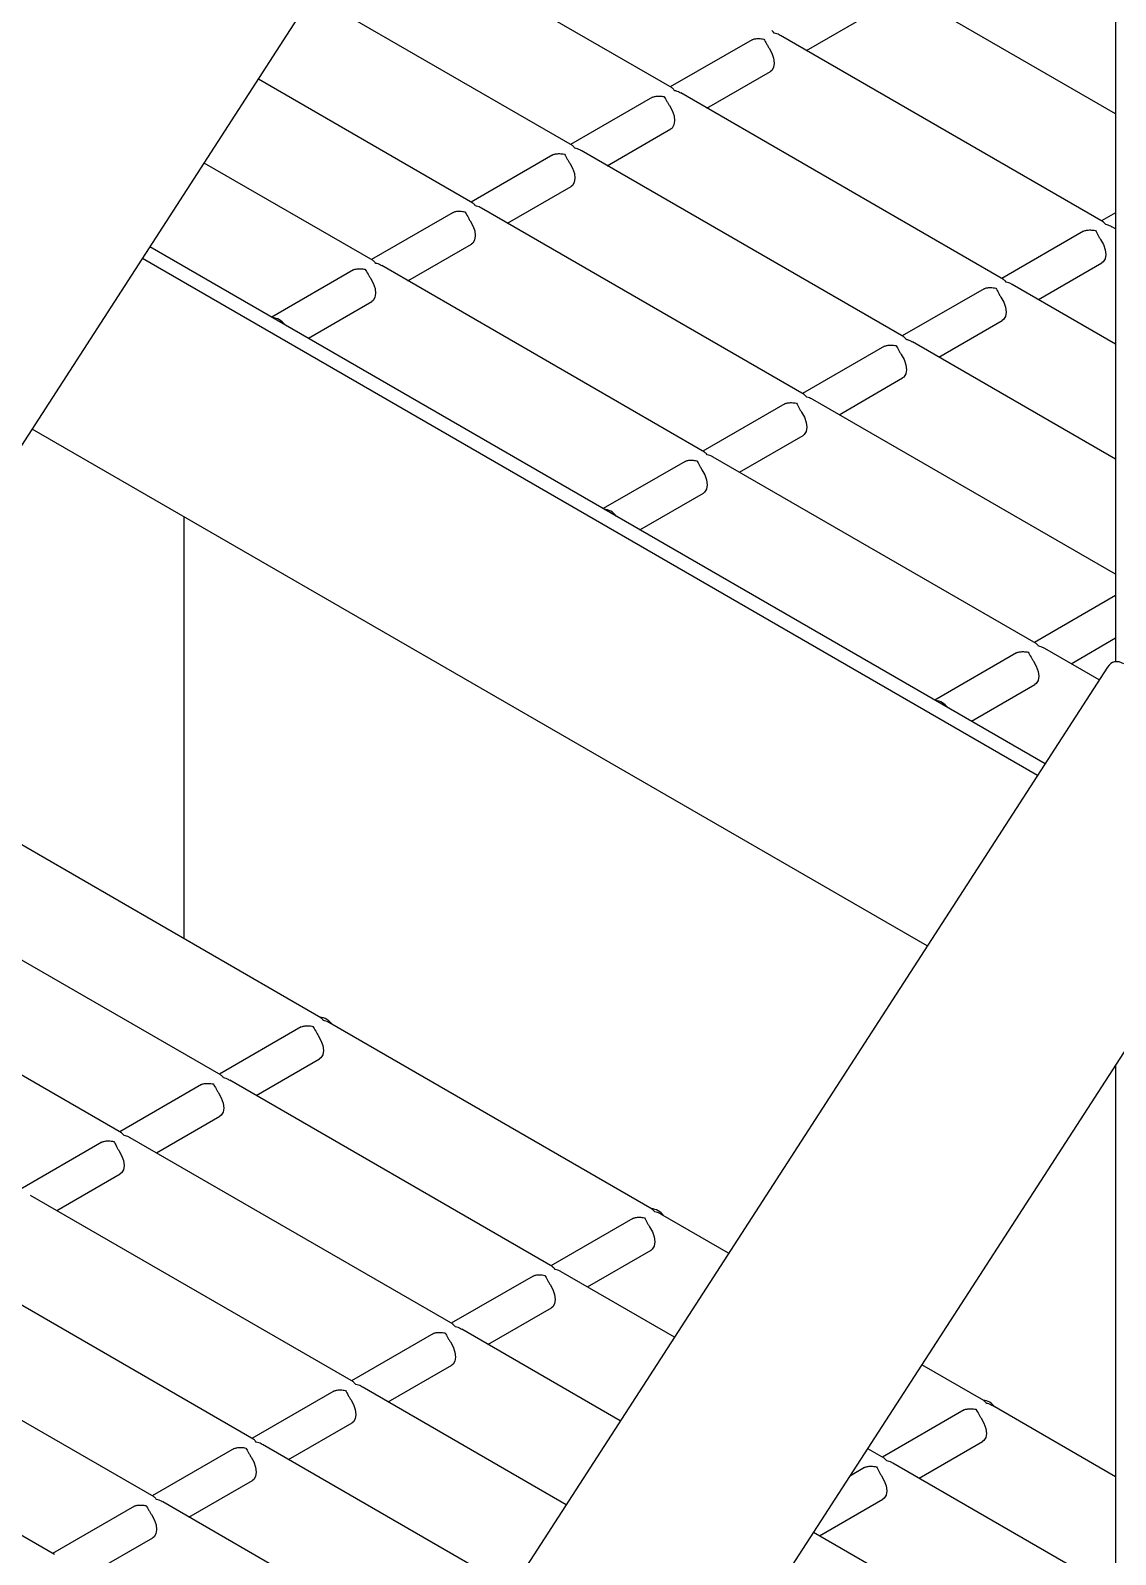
# Model space of a CAD drawing. Header units: millimetres. Extents: x 1293 to 41893, y 1011 to 26911.
# Drawn here: x 36724.3 to 36959.5, y 10714 to 11044.2 of the extents above; entities that cross this region are included whole.
import ezdxf

# ---------------------------------------------------------------- set-up
doc = ezdxf.new("R2010")
doc.units = ezdxf.units.MM
doc.header["$LTSCALE"] = 50
doc.layers.add('PASILLOS', color=2, linetype='Continuous')

msp = doc.modelspace()

# ---------------------------------------------------------------- linework, layer by layer
at = {"color": 7, "linetype": 'Continuous', "lineweight": 25}
msp.add_line((36757.604171, 10938.8677902), (36757.604171, 10847.4375887), dxfattribs=at)
at = {"layer": 'PASILLOS', "linetype": 'Continuous', "lineweight": 25}
for p, q in [((35142.7899983, 8511.7793827), (37204.1287586, 11699.1223698)), ((36959.4864247, 11320.8444068), (36959.4864247, 10907.4189192)), ((36863.3838535, 11031.7200271), (36797.2084608, 11069.9222681)), ((36959.4864247, 11026.1074011), (36908.4467164, 11055.5719975)), ((36841.7888124, 11019.2534753), (36785.4671504, 11051.7672787)), ((36892.5339374, 11039.8251456), (36906.2985461, 11047.7712851)), ((36880.7350776, 11042.1789961), (36863.0007512, 11031.9411874)), ((36880.7350776, 11042.1789961), (36881.0354933, 11042.3064177)), ((36956.8209435, 11002.7130469), (36886.8516753, 11043.1054457)), ((36820.1937713, 11006.7869234), (36773.7258399, 11033.6122892)), ((36870.9388963, 11027.3585937), (36884.703505, 11035.3047333)), ((36935.2259024, 10990.246495), (36865.2566343, 11030.6388938)), ((36859.1400365, 11029.7124442), (36841.4057101, 11019.4746355)), ((36859.1400365, 11029.7124442), (36859.4404522, 11029.8398658)), ((36849.3438552, 11014.8920419), (36863.1084639, 11022.8381814)), ((36837.5449954, 11017.2458924), (36819.810669, 11007.0080836)), ((36837.5449954, 11017.2458924), (36837.8454111, 11017.3733139)), ((36913.6308613, 10977.7799432), (36843.6615932, 11018.1723419)), ((36798.5987302, 10994.3203715), (36761.9845294, 11015.4572997)), ((36827.7488141, 11002.42549), (36841.5134229, 11010.3716295)), ((36815.9499543, 11004.7793405), (36798.2156279, 10994.5415318)), ((36815.9499543, 11004.7793405), (36816.25037, 11004.9067621)), ((36892.0358202, 10965.3133913), (36822.0665521, 11005.70579)), ((36959.4864247, 11004.6941169), (36956.4378412, 11002.9342072)), ((36952.5771265, 11000.705464), (36934.8428001, 10990.4676553)), ((36952.5771265, 11000.705464), (36952.8775423, 11000.8328856)), ((36959.4864247, 11001.1742974), (36958.6937243, 11001.6319136)), ((36944.214823, 10885.3248867), (36750.243219, 10997.3023102)), ((36806.153773, 10989.9589381), (36819.9183818, 10997.9050777)), ((36942.5626221, 10882.7701728), (36748.5910181, 10994.7475963)), ((36942.7809452, 10985.8850617), (36956.545554, 10993.8312012)), ((36794.3549132, 10992.3127886), (36776.6205868, 10982.0749799)), ((36794.3549132, 10992.3127886), (36794.6553289, 10992.4402102)), ((36870.4407791, 10952.8468394), (36800.471511, 10993.2392382)), ((36930.9820854, 10988.2389122), (36913.247759, 10978.0011034)), ((36930.9820854, 10988.2389122), (36931.2825012, 10988.3663337)), ((36959.4864247, 10976.2411936), (36937.0986832, 10989.1653617)), ((36784.5587319, 10977.4923863), (36798.3233407, 10985.4385258)), ((36921.1859041, 10973.4185098), (36934.9505129, 10981.3646493)), ((36909.3870443, 10975.7723603), (36891.6527179, 10965.5345516)), ((36909.3870443, 10975.7723603), (36909.6874601, 10975.8997818)), ((36959.4864247, 10951.3080899), (36915.5036421, 10976.6988098)), ((36899.590863, 10960.9519579), (36913.3554718, 10968.8980974)), ((36959.4864247, 10926.3749862), (36893.908601, 10964.232258)), ((36887.7920033, 10963.3058084), (36870.0576768, 10953.0679997)), ((36887.7920033, 10963.3058084), (36888.092419, 10963.43323)), ((36918.6983661, 10845.8700909), (36724.7267621, 10957.8475144)), ((36877.9958219, 10948.4854061), (36891.7604307, 10956.4315456)), ((36866.1969622, 10950.8392566), (36848.4626357, 10940.6014478)), ((36866.1969622, 10950.8392566), (36866.4973779, 10950.9666781)), ((36942.2828281, 10911.3733074), (36872.3135599, 10951.7657061)), ((36856.4007808, 10936.0188542), (36870.1653896, 10943.9649937)), ((36959.4864247, 10921.7470528), (36941.8997258, 10911.5944676)), ((36949.8378709, 10907.011874), (36959.4864247, 10912.5818655)), ((36938.0390111, 10909.3657245), (36920.3046847, 10899.1279157)), ((36938.0390111, 10909.3657245), (36938.3394268, 10909.493146)), ((36955.9561334, 10903.4798762), (36944.1556089, 10910.292174)), ((36957.7569599, 10906.2644023), (36195.805039, 9728.0970102)), ((36928.2428298, 10894.5453221), (36942.0074386, 10902.4914616)), ((36787.2614517, 10830.316805), (36717.2921835, 10870.7092037)), ((36197.5345038, 9641.8019924), (36983.1065661, 10856.4920044)), ((36765.6664106, 10817.8502531), (36695.6971424, 10858.2426519)), ((36744.0713695, 10805.3837012), (36674.1021014, 10845.7761)), ((36859.1035007, 10788.8432729), (36789.1342325, 10829.2356716)), ((36783.0176347, 10828.3092221), (36765.2833083, 10818.0714134)), ((36783.0176347, 10828.3092221), (36783.3180505, 10828.4366437)), ((36773.2214534, 10813.4888197), (36786.9860622, 10821.4349592)), ((36959.4864247, 10819.9693845), (36959.4864247, 10449.8520499)), ((36761.4225936, 10815.8426702), (36743.6882672, 10805.6048615)), ((36761.4225936, 10815.8426702), (36761.7230094, 10815.9700918)), ((36837.5084596, 10776.376721), (36767.5391914, 10816.7691198)), ((36751.6264123, 10801.0222679), (36765.3910211, 10808.9684074)), ((36739.8275525, 10803.3761184), (36722.0932261, 10793.1383096)), ((36739.8275525, 10803.3761184), (36740.1279683, 10803.5035399)), ((36815.9134185, 10763.9101692), (36745.9441503, 10804.3025679)), ((36730.0313712, 10788.555716), (36743.79598, 10796.5018555)), ((36794.3183774, 10751.4436173), (36724.3491092, 10791.836016)), ((36854.8596837, 10786.83569), (36837.1253573, 10776.5978813)), ((36854.8596837, 10786.83569), (36855.1600994, 10786.9631116)), ((36875.6427405, 10779.295373), (36860.9762815, 10787.7621396)), ((36772.7233363, 10738.9770654), (36702.7540681, 10779.3694642)), ((36845.0635024, 10772.0152877), (36858.8281112, 10779.9614272)), ((36833.2646426, 10774.3691381), (36815.5303162, 10764.1313294)), ((36833.2646426, 10774.3691381), (36833.5650583, 10774.4965597)), ((36863.90143, 10761.1403835), (36839.3812404, 10775.2955877)), ((36751.1282952, 10726.5105136), (36681.159027, 10766.9029123)), ((36823.4684613, 10759.5487358), (36837.2330701, 10767.4948753)), ((36852.1601196, 10742.985394), (36817.7861993, 10762.8290358)), ((36811.6696015, 10761.9025863), (36793.9352751, 10751.6647776)), ((36811.6696015, 10761.9025863), (36811.9700172, 10762.0300078)), ((36729.5332541, 10714.0439617), (36659.5639859, 10754.4363604)), ((36801.8734202, 10747.0821839), (36815.638029, 10755.0283234)), ((36930.9455497, 10747.3697408), (36917.5394502, 10755.1089173)), ((36790.0745604, 10749.4360344), (36790.3749761, 10749.563456)), ((36840.4188091, 10724.8304045), (36796.1911582, 10750.362484)), ((36790.0745604, 10749.4360344), (36772.340234, 10739.1982257)), ((36959.4864247, 10730.8934444), (36932.8183305, 10746.2886075)), ((36926.7017327, 10745.3621579), (36908.9674063, 10735.1243492)), ((36926.7017327, 10745.3621579), (36927.0021484, 10745.4895795)), ((36780.2783791, 10734.6156321), (36794.0429879, 10742.5617716)), ((36768.4795193, 10736.9694825), (36750.7451929, 10726.7316738)), ((36768.4795193, 10736.9694825), (36768.779935, 10737.0969041)), ((36828.6774987, 10706.6754151), (36774.5961171, 10737.8959321)), ((36909.3505086, 10734.903189), (36905.7981397, 10736.9539278)), ((36916.9055514, 10730.5417556), (36930.6701601, 10738.4878951)), ((36905.1066916, 10732.8956061), (36905.4071073, 10733.0230276)), ((36959.4864247, 10705.9603406), (36911.2232894, 10733.8220556)), ((36758.683338, 10722.1490802), (36772.4479468, 10730.0952197)), ((36905.1066916, 10732.8956061), (36902.0217688, 10731.114718)), ((36746.8844782, 10724.5029307), (36729.1501518, 10714.2651219)), ((36746.8844782, 10724.5029307), (36747.1848939, 10724.6303522)), ((36816.9361882, 10688.5204256), (36753.001076, 10725.4293802)), ((36895.3105103, 10718.0752037), (36909.0751191, 10726.0213432)), ((36737.0882969, 10709.6825283), (36750.8529057, 10717.6286678)), ((36959.4864247, 10681.0272369), (36894.0568293, 10718.7989383))]:
    msp.add_line(p, q, dxfattribs=at)
at = {"layer": 'PASILLOS', "linetype": 'Continuous', "lineweight": 25, "flags": 128}
for points in [[(36884.4030893, 11040.3623458), (36885.0113725, 11039.2884823), (36885.3979713, 11038.1617513), (36885.525495, 11037.0911274), (36885.3816097, 11036.1801586), (36884.9802318, 11035.5169516), (36884.703505, 11035.3047333)], [(36862.8080482, 11027.895794), (36863.4163314, 11026.8219304), (36863.8029302, 11025.6951994), (36863.9304539, 11024.6245755), (36863.7865686, 11023.7136067), (36863.3851907, 11023.0503997), (36863.1084639, 11022.8381814)], [(36841.2130071, 11015.4292421), (36841.8212903, 11014.3553786), (36842.2078891, 11013.2286476), (36842.3354128, 11012.1580236), (36842.1915276, 11011.2470549), (36841.7901496, 11010.5838478), (36841.5134229, 11010.3716295)], [(36819.617966, 11002.9626902), (36820.2262492, 11001.8888267), (36820.612848, 11000.7620957), (36820.7403717, 10999.6914718), (36820.5964865, 10998.780503), (36820.1951085, 10998.117296), (36819.9183818, 10997.9050777)], [(36956.2451383, 10998.8888138), (36956.8534215, 10997.8149502), (36957.2400203, 10996.6882192), (36957.367544, 10995.6175953), (36957.2236587, 10994.7066265), (36956.8222807, 10994.0434195), (36956.545554, 10993.8312012)], [(36798.0229249, 10990.4961384), (36798.6312081, 10989.4222748), (36799.0178069, 10988.2955438), (36799.1453306, 10987.2249199), (36799.0014454, 10986.3139511), (36798.6000674, 10985.6507441), (36798.3233407, 10985.4385258)], [(36934.6500972, 10986.4222619), (36935.2583804, 10985.3483984), (36935.6449792, 10984.2216673), (36935.7725029, 10983.1510434), (36935.6286176, 10982.2400747), (36935.2272396, 10981.5768676), (36934.9505129, 10981.3646493)], [(36913.0550561, 10973.95571), (36913.6633393, 10972.8818465), (36914.0499381, 10971.7551155), (36914.1774618, 10970.6844916), (36914.0335765, 10969.7735228), (36913.6321985, 10969.1103158), (36913.3554718, 10968.8980974)], [(36891.460015, 10961.4891582), (36892.0682982, 10960.4152946), (36892.454897, 10959.2885636), (36892.5824207, 10958.2179397), (36892.4385354, 10957.3069709), (36892.0371574, 10956.6437639), (36891.7604307, 10956.4315456)], [(36869.8649739, 10949.0226063), (36870.4732571, 10947.9487428), (36870.8598559, 10946.8220117), (36870.9873796, 10945.7513878), (36870.8434943, 10944.8404191), (36870.4421164, 10944.177212), (36870.1653896, 10943.9649937)], [(36941.7070229, 10907.5490742), (36942.315306, 10906.4752107), (36942.7019049, 10905.3484797), (36942.8294286, 10904.2778557), (36942.6855433, 10903.366887), (36942.2841653, 10902.7036799), (36942.0074386, 10902.4914616)], [(36786.6856465, 10826.4925718), (36787.2939296, 10825.4187083), (36787.6805285, 10824.2919773), (36787.8080522, 10823.2213534), (36787.6641669, 10822.3103846), (36787.2627889, 10821.6471776), (36786.9860622, 10821.4349592)], [(36765.0906054, 10814.02602), (36765.6988886, 10812.9521564), (36766.0854874, 10811.8254254), (36766.2130111, 10810.7548015), (36766.0691258, 10809.8438327), (36765.6677478, 10809.1806257), (36765.3910211, 10808.9684074)], [(36743.4955643, 10801.5594681), (36744.1038475, 10800.4856046), (36744.4904463, 10799.3588735), (36744.61797, 10798.2882496), (36744.4740847, 10797.3772809), (36744.0727067, 10796.7140738), (36743.79598, 10796.5018555)], [(36858.5276955, 10785.0190398), (36859.1359786, 10783.9451762), (36859.5225775, 10782.8184452), (36859.6501011, 10781.7478213), (36859.5062159, 10780.8368525), (36859.1048379, 10780.1736455), (36858.8281112, 10779.9614272)], [(36836.9326544, 10772.5524879), (36837.5409375, 10771.4786244), (36837.9275364, 10770.3518933), (36838.05506, 10769.2812694), (36837.9111748, 10768.3703006), (36837.5097968, 10767.7070936), (36837.2330701, 10767.4948753)], [(36815.3376133, 10760.085936), (36815.9458964, 10759.0120725), (36816.3324953, 10757.8853415), (36816.4600189, 10756.8147176), (36816.3161337, 10755.9037488), (36815.9147557, 10755.2405418), (36815.638029, 10755.0283234)], [(36793.7425722, 10747.6193842), (36794.3508553, 10746.5455206), (36794.7374542, 10745.4187896), (36794.8649778, 10744.3481657), (36794.7210926, 10743.4371969), (36794.3197146, 10742.7739899), (36794.0429879, 10742.5617716)], [(36930.3697444, 10743.5455077), (36930.9780276, 10742.4716441), (36931.3646264, 10741.3449131), (36931.4921501, 10740.2742892), (36931.3482649, 10739.3633204), (36930.9468869, 10738.7001134), (36930.6701601, 10738.4878951)], [(36772.1475311, 10735.1528323), (36772.7558142, 10734.0789687), (36773.1424131, 10732.9522377), (36773.2699367, 10731.8816138), (36773.1260515, 10730.970645), (36772.7246735, 10730.307438), (36772.4479468, 10730.0952197)], [(36908.7747033, 10731.0789558), (36909.3829865, 10730.0050923), (36909.7695853, 10728.8783613), (36909.897109, 10727.8077373), (36909.7532238, 10726.8967686), (36909.3518458, 10726.2335615), (36909.0751191, 10726.0213432)], [(36750.55249, 10722.6862804), (36751.1607731, 10721.6124169), (36751.547372, 10720.4856859), (36751.6748957, 10719.4150619), (36751.5310104, 10718.5040932), (36751.1296324, 10717.8408862), (36750.8529057, 10717.6286678)]]:
    msp.add_lwpolyline(points, dxfattribs=at)
at = {"layer": 'PASILLOS', "linetype": 'Continuous', "lineweight": 25}
for centre, start in [((36776.4603359, 10978.3536639), 35.264662608), ((36848.3023848, 10936.8801318), 35.264662607), ((36920.1444338, 10895.4065998), 35.264662608), ((36786.7180985, 10826.8166492), 35.264662608), ((36858.5601475, 10785.3431172), 35.264662608), ((36930.4021965, 10743.8695851), 35.264662607)]:
    msp.add_arc(centre, 3.6366978, start, 84.740713925, dxfattribs=at)
msp.add_ellipse((36961.2719018, 10900.4739847), major_axis=(-2.2087817, 6.8550382), ratio=0.5399833694, start_param=5.7451892289, end_param=6.6986657386, dxfattribs=at)
for points, knots in [([(36885.5256213, 11043.6025709), (36885.5241231, 11043.604834), (36885.3497731, 11043.8681949), (36885.1607568, 11044.0194276), (36884.9733648, 11044.1693606)], [0, 0, 0, 0, 0.0085933525, 1, 1, 1, 1]), ([(36886.8342289, 11043.0803294), (36886.7577045, 11043.1345433), (36886.368881, 11043.4100063), (36885.8929334, 11043.5211685), (36885.529544, 11043.6017016), (36885.5256213, 11043.6025709)], [0, 0, 0, 0, 0.1951000566, 0.9913114514, 1, 1, 1, 1]), ([(36881.0354933, 11042.3064177), (36881.1321159, 11042.3306548), (36881.4489914, 11042.4101407), (36882.223132, 11042.4656765), (36882.9131699, 11042.3872489), (36883.2766339, 11042.3073851), (36883.2805573, 11042.306523)], [0, 0, 0, 0, 0.1723614537, 0.5652622384, 0.9953071929, 1, 1, 1, 1]), ([(36883.2805573, 11042.306523), (36883.2820559, 11042.3042551), (36883.4696416, 11042.0203701), (36883.7488551, 11041.4924969), (36884.137372, 11040.7668093), (36884.3372766, 11040.4625232), (36884.4030893, 11040.3623458)], [0, 0, 0, 0, 0.0046971273, 0.5879730074, 0.8643521995, 1, 1, 1, 1]), ([(36863.9305803, 11031.136019), (36863.929082, 11031.1382822), (36863.754732, 11031.4016431), (36863.5657157, 11031.5528757), (36863.3783237, 11031.7028088)], [0, 0, 0, 0, 0.0085933525, 1, 1, 1, 1]), ([(36865.2391878, 11030.6137776), (36865.1626634, 11030.6679915), (36864.7738399, 11030.9434544), (36864.2978923, 11031.0546167), (36863.9345029, 11031.1351497), (36863.9305803, 11031.136019)], [0, 0, 0, 0, 0.1951000566, 0.9913114514, 1, 1, 1, 1]), ([(36859.4404522, 11029.8398658), (36859.5370748, 11029.8641029), (36859.8539503, 11029.9435889), (36860.6280909, 11029.9991246), (36861.3181288, 11029.9206971), (36861.6815928, 11029.8408332), (36861.6855162, 11029.8399711)], [0, 0, 0, 0, 0.1723614537, 0.5652622384, 0.9953071929, 1, 1, 1, 1]), ([(36861.6855162, 11029.8399711), (36861.6870148, 11029.8377033), (36861.8746005, 11029.5538182), (36862.153814, 11029.025945), (36862.5423309, 11028.3002575), (36862.7422355, 11027.9959713), (36862.8080482, 11027.895794)], [0, 0, 0, 0, 0.0046971273, 0.5879730074, 0.8643521995, 1, 1, 1, 1]), ([(36837.8454111, 11017.3733139), (36837.9420337, 11017.397551), (36838.2589092, 11017.477037), (36839.0330498, 11017.5325727), (36839.7230877, 11017.4541452), (36840.0865517, 11017.3742814), (36840.0904751, 11017.3734193)], [0, 0, 0, 0, 0.17236145372, 0.56526223842, 0.99530719289, 1, 1, 1, 1]), ([(36840.0904751, 11017.3734193), (36840.0919737, 11017.3711514), (36840.2795594, 11017.0872664), (36840.5587729, 11016.5593932), (36840.9472898, 11015.8337056), (36841.1471944, 11015.5294194), (36841.2130071, 11015.4292421)], [0, 0, 0, 0, 0.0046971273, 0.5879730074, 0.8643521995, 1, 1, 1, 1]), ([(36842.3355392, 11018.6694671), (36842.3340409, 11018.6717303), (36842.1596909, 11018.9350912), (36841.9706746, 11019.0863239), (36841.7832826, 11019.2362569)], [0, 0, 0, 0, 0.0085933525, 1, 1, 1, 1]), ([(36843.6441467, 11018.1472257), (36843.5676223, 11018.2014396), (36843.1787988, 11018.4769026), (36842.7028512, 11018.5880648), (36842.3394618, 11018.6685978), (36842.3355392, 11018.6694671)], [0, 0, 0, 0, 0.1951000566, 0.9913114514, 1, 1, 1, 1]), ([(36816.25037, 11004.9067621), (36816.3469926, 11004.9309992), (36816.6638681, 11005.0104851), (36817.4380088, 11005.0660208), (36818.1280466, 11004.9875933), (36818.4915106, 11004.9077295), (36818.495434, 11004.9068674)], [0, 0, 0, 0, 0.1723614537, 0.5652622384, 0.9953071929, 1, 1, 1, 1]), ([(36818.495434, 11004.9068674), (36818.4969326, 11004.9045995), (36818.6845183, 11004.6207145), (36818.9637318, 11004.0928413), (36819.3522487, 11003.3671537), (36819.5521533, 11003.0628675), (36819.617966, 11002.9626902)], [0, 0, 0, 0, 0.0046971273, 0.5879730074, 0.8643521995, 1, 1, 1, 1]), ([(36820.7404981, 11006.2029153), (36820.7389998, 11006.2051784), (36820.5646498, 11006.4685393), (36820.3756335, 11006.619772), (36820.1882415, 11006.769705)], [0, 0, 0, 0, 0.0085933525, 1, 1, 1, 1]), ([(36822.0491056, 11005.6806738), (36821.9725812, 11005.7348877), (36821.5837577, 11006.0103507), (36821.1078101, 11006.1215129), (36820.7444207, 11006.202046), (36820.7404981, 11006.2029153)], [0, 0, 0, 0, 0.1951000566, 0.9913114514, 1, 1, 1, 1]), ([(36952.8775423, 11000.8328856), (36952.9741649, 11000.8571227), (36953.2910403, 11000.9366086), (36954.065181, 11000.9921444), (36954.7552189, 11000.9137168), (36955.1186829, 11000.833853), (36955.1226063, 11000.8329909)], [0, 0, 0, 0, 0.1723614537, 0.5652622384, 0.9953071929, 1, 1, 1, 1]), ([(36955.1226063, 11000.8329909), (36955.1241048, 11000.830723), (36955.3116905, 11000.546838), (36955.590904, 11000.0189648), (36955.979421, 10999.2932773), (36956.1793256, 10998.9889911), (36956.2451383, 10998.8888138)], [0, 0, 0, 0, 0.0046971273, 0.5879730075, 0.8643521995, 1, 1, 1, 1]), ([(36957.3676703, 11002.1290388), (36957.3661721, 11002.1313019), (36957.1918221, 11002.3946629), (36957.0028058, 11002.5458955), (36956.8154138, 11002.6958286)], [0, 0, 0, 0, 0.0085933525, 1, 1, 1, 1]), ([(36958.6762779, 11001.6067974), (36958.5997535, 11001.6610112), (36958.21093, 11001.9364742), (36957.7349824, 11002.0476365), (36957.371593, 11002.1281695), (36957.3676703, 11002.1290388)], [0, 0, 0, 0, 0.1951000566, 0.99131145138, 1, 1, 1, 1]), ([(36799.145457, 10993.7363634), (36799.1439587, 10993.7386266), (36798.9696087, 10994.0019875), (36798.7805924, 10994.1532201), (36798.5932004, 10994.3031532)], [0, 0, 0, 0, 0.0085933525, 1, 1, 1, 1]), ([(36794.6553289, 10992.4402102), (36794.7519515, 10992.4644473), (36795.068827, 10992.5439332), (36795.8429677, 10992.599469), (36796.5330055, 10992.5210415), (36796.8964695, 10992.4411776), (36796.9003929, 10992.4403155)], [0, 0, 0, 0, 0.17236145372, 0.56526223842, 0.99530719289, 1, 1, 1, 1]), ([(36796.9003929, 10992.4403155), (36796.9018915, 10992.4380477), (36797.0894772, 10992.1541626), (36797.3686907, 10991.6262894), (36797.7572076, 10990.9006019), (36797.9571122, 10990.5963157), (36798.0229249, 10990.4961384)], [0, 0, 0, 0, 0.0046971273, 0.5879730074, 0.8643521995, 1, 1, 1, 1]), ([(36800.4540645, 10993.214122), (36800.3775401, 10993.2683359), (36799.9887166, 10993.5437988), (36799.512769, 10993.6549611), (36799.1493796, 10993.7354941), (36799.145457, 10993.7363634)], [0, 0, 0, 0, 0.1951000566, 0.9913114514, 1, 1, 1, 1]), ([(36931.2825012, 10988.3663337), (36931.3791238, 10988.3905708), (36931.6959992, 10988.4700568), (36932.4701399, 10988.5255925), (36933.1601778, 10988.447165), (36933.5236418, 10988.3673011), (36933.5275652, 10988.366439)], [0, 0, 0, 0, 0.1723614537, 0.5652622384, 0.9953071929, 1, 1, 1, 1]), ([(36933.5275652, 10988.366439), (36933.5290638, 10988.3641712), (36933.7166494, 10988.0802862), (36933.9958629, 10987.552413), (36934.3843799, 10986.8267254), (36934.5842845, 10986.5224392), (36934.6500972, 10986.4222619)], [0, 0, 0, 0, 0.0046971273, 0.5879730075, 0.8643521995, 1, 1, 1, 1]), ([(36935.7726292, 10989.6624869), (36935.771131, 10989.6647501), (36935.596781, 10989.928111), (36935.4077647, 10990.0793436), (36935.2203727, 10990.2292767)], [0, 0, 0, 0, 0.0085933525, 1, 1, 1, 1]), ([(36937.0812368, 10989.1402455), (36937.0047124, 10989.1944594), (36936.6158889, 10989.4699223), (36936.1399413, 10989.5810846), (36935.7765519, 10989.6616176), (36935.7726292, 10989.6624869)], [0, 0, 0, 0, 0.1951000566, 0.9913114514, 1, 1, 1, 1]), ([(36914.1775881, 10977.1959351), (36914.1760899, 10977.1981982), (36914.0017399, 10977.4615591), (36913.8127236, 10977.6127918), (36913.6253316, 10977.7627248)], [0, 0, 0, 0, 0.0085933525, 1, 1, 1, 1]), ([(36909.6874601, 10975.8997818), (36909.7840827, 10975.9240189), (36910.1009581, 10976.0035049), (36910.8750988, 10976.0590406), (36911.5651367, 10975.9806131), (36911.9286007, 10975.9007493), (36911.9325241, 10975.8998872)], [0, 0, 0, 0, 0.1723614537, 0.5652622384, 0.9953071929, 1, 1, 1, 1]), ([(36911.9325241, 10975.8998872), (36911.9340227, 10975.8976193), (36912.1216083, 10975.6137343), (36912.4008218, 10975.0858611), (36912.7893388, 10974.3601735), (36912.9892434, 10974.0558873), (36913.0550561, 10973.95571)], [0, 0, 0, 0, 0.0046971273, 0.5879730075, 0.8643521995, 1, 1, 1, 1]), ([(36915.4861957, 10976.6736936), (36915.4096713, 10976.7279075), (36915.0208478, 10977.0033705), (36914.5449002, 10977.1145327), (36914.1815108, 10977.1950657), (36914.1775881, 10977.1959351)], [0, 0, 0, 0, 0.1951000566, 0.9913114514, 1, 1, 1, 1]), ([(36892.582547, 10964.7293832), (36892.5810488, 10964.7316463), (36892.4066988, 10964.9950073), (36892.2176825, 10965.1462399), (36892.0302905, 10965.296173)], [0, 0, 0, 0, 0.0085933525, 1, 1, 1, 1]), ([(36893.8911546, 10964.2071418), (36893.8146302, 10964.2613556), (36893.4258067, 10964.5368186), (36892.9498591, 10964.6479809), (36892.5864697, 10964.7285139), (36892.582547, 10964.7293832)], [0, 0, 0, 0, 0.1951000566, 0.9913114514, 1, 1, 1, 1]), ([(36888.092419, 10963.43323), (36888.1890416, 10963.4574671), (36888.505917, 10963.536953), (36889.2800577, 10963.5924888), (36889.9700956, 10963.5140612), (36890.3335596, 10963.4341974), (36890.337483, 10963.4333353)], [0, 0, 0, 0, 0.1723614537, 0.5652622384, 0.9953071929, 1, 1, 1, 1]), ([(36890.337483, 10963.4333353), (36890.3389816, 10963.4310674), (36890.5265673, 10963.1471824), (36890.8057807, 10962.6193092), (36891.1942977, 10961.8936217), (36891.3942023, 10961.5893355), (36891.460015, 10961.4891582)], [0, 0, 0, 0, 0.0046971273, 0.5879730075, 0.8643521995, 1, 1, 1, 1]), ([(36866.4973779, 10950.9666781), (36866.5940005, 10950.9909152), (36866.9108759, 10951.0704012), (36867.6850166, 10951.1259369), (36868.3750545, 10951.0475094), (36868.7385185, 10950.9676455), (36868.7424419, 10950.9667834)], [0, 0, 0, 0, 0.1723614537, 0.5652622384, 0.9953071929, 1, 1, 1, 1]), ([(36868.7424419, 10950.9667834), (36868.7439405, 10950.9645156), (36868.9315262, 10950.6806306), (36869.2107396, 10950.1527574), (36869.5992566, 10949.4270698), (36869.7991612, 10949.1227836), (36869.8649739, 10949.0226063)], [0, 0, 0, 0, 0.0046971273, 0.5879730075, 0.8643521995, 1, 1, 1, 1]), ([(36870.9875059, 10952.2628313), (36870.9860077, 10952.2650945), (36870.8116577, 10952.5284554), (36870.6226414, 10952.679688), (36870.4352494, 10952.8296211)], [0, 0, 0, 0, 0.0085933525, 1, 1, 1, 1]), ([(36872.2961135, 10951.7405899), (36872.2195891, 10951.7948038), (36871.8307656, 10952.0702667), (36871.354818, 10952.181429), (36870.9914286, 10952.261962), (36870.9875059, 10952.2628313)], [0, 0, 0, 0, 0.1951000566, 0.9913114514, 1, 1, 1, 1]), ([(36942.8295549, 10910.7892992), (36942.8280566, 10910.7915624), (36942.6537067, 10911.0549233), (36942.4646904, 10911.206156), (36942.2772984, 10911.356089)], [0, 0, 0, 0, 0.0085933525, 1, 1, 1, 1]), ([(36938.3394268, 10909.493146), (36938.4360494, 10909.5173831), (36938.7529249, 10909.5968691), (36939.5270656, 10909.6524048), (36940.2171035, 10909.5739773), (36940.5805674, 10909.4941135), (36940.5844909, 10909.4932514)], [0, 0, 0, 0, 0.1723614537, 0.5652622384, 0.9953071929, 1, 1, 1, 1]), ([(36940.5844909, 10909.4932514), (36940.5859894, 10909.4909835), (36940.7735751, 10909.2070985), (36941.0527886, 10908.6792253), (36941.4413056, 10907.9535377), (36941.6412102, 10907.6492515), (36941.7070229, 10907.5490742)], [0, 0, 0, 0, 0.0046971273, 0.5879730074, 0.8643521995, 1, 1, 1, 1]), ([(36944.1381624, 10910.2670578), (36944.0616381, 10910.3212717), (36943.6728146, 10910.5967347), (36943.196867, 10910.7078969), (36942.8334775, 10910.7884299), (36942.8295549, 10910.7892992)], [0, 0, 0, 0, 0.1951000565, 0.9913114514, 1, 1, 1, 1]), ([(36787.8081785, 10829.7327969), (36787.8066803, 10829.73506), (36787.6323303, 10829.9984209), (36787.443314, 10830.1496536), (36787.255922, 10830.2995866)], [0, 0, 0, 0, 0.0085933525, 1, 1, 1, 1]), ([(36789.1167861, 10829.2105554), (36789.0402617, 10829.2647693), (36788.6514382, 10829.5402323), (36788.1754906, 10829.6513945), (36787.8121011, 10829.7319275), (36787.8081785, 10829.7327969)], [0, 0, 0, 0, 0.1951000566, 0.9913114514, 1, 1, 1, 1]), ([(36783.3180505, 10828.4366437), (36783.4146731, 10828.4608808), (36783.7315485, 10828.5403667), (36784.5056892, 10828.5959024), (36785.1957271, 10828.5174749), (36785.559191, 10828.4376111), (36785.5631145, 10828.436749)], [0, 0, 0, 0, 0.1723614537, 0.5652622384, 0.9953071929, 1, 1, 1, 1]), ([(36785.5631145, 10828.436749), (36785.564613, 10828.4344811), (36785.7521987, 10828.1505961), (36786.0314122, 10827.6227229), (36786.4199292, 10826.8970353), (36786.6198338, 10826.5927491), (36786.6856465, 10826.4925718)], [0, 0, 0, 0, 0.0046971273, 0.5879730074, 0.8643521995, 1, 1, 1, 1]), ([(36761.7230094, 10815.9700918), (36761.819632, 10815.9943289), (36762.1365074, 10816.0738148), (36762.9106481, 10816.1293506), (36763.600686, 10816.050923), (36763.96415, 10815.9710592), (36763.9680734, 10815.9701971)], [0, 0, 0, 0, 0.1723614537, 0.5652622384, 0.9953071929, 1, 1, 1, 1]), ([(36763.9680734, 10815.9701971), (36763.9695719, 10815.9679293), (36764.1571576, 10815.6840442), (36764.4363711, 10815.156171), (36764.8248881, 10814.4304835), (36765.0247927, 10814.1261973), (36765.0906054, 10814.02602)], [0, 0, 0, 0, 0.0046971273, 0.5879730074, 0.8643521995, 1, 1, 1, 1]), ([(36766.2131374, 10817.266245), (36766.2116392, 10817.2685082), (36766.0372892, 10817.5318691), (36765.8482729, 10817.6831017), (36765.6608809, 10817.8330348)], [0, 0, 0, 0, 0.0085933525, 1, 1, 1, 1]), ([(36767.521745, 10816.7440036), (36767.4452206, 10816.7982174), (36767.0563971, 10817.0736804), (36766.5804495, 10817.1848427), (36766.2170601, 10817.2653757), (36766.2131374, 10817.266245)], [0, 0, 0, 0, 0.1951000566, 0.9913114514, 1, 1, 1, 1]), ([(36740.1279683, 10803.5035399), (36740.2245909, 10803.527777), (36740.5414663, 10803.607263), (36741.315607, 10803.6627987), (36742.0056449, 10803.5843712), (36742.3691089, 10803.5045073), (36742.3730323, 10803.5036453)], [0, 0, 0, 0, 0.1723614537, 0.5652622384, 0.9953071929, 1, 1, 1, 1]), ([(36742.3730323, 10803.5036453), (36742.3745309, 10803.5013774), (36742.5621165, 10803.2174924), (36742.84133, 10802.6896192), (36743.229847, 10801.9639316), (36743.4297516, 10801.6596454), (36743.4955643, 10801.5594681)], [0, 0, 0, 0, 0.00469712726, 0.58797300742, 0.86435219951, 1, 1, 1, 1]), ([(36744.6180963, 10804.7996931), (36744.6165981, 10804.8019563), (36744.4422481, 10805.0653172), (36744.2532318, 10805.2165498), (36744.0658398, 10805.3664829)], [0, 0, 0, 0, 0.0085933525, 1, 1, 1, 1]), ([(36745.9267039, 10804.2774517), (36745.8501795, 10804.3316656), (36745.461356, 10804.6071285), (36744.9854084, 10804.7182908), (36744.622019, 10804.7988238), (36744.6180963, 10804.7996931)], [0, 0, 0, 0, 0.19510005657, 0.99131145138, 1, 1, 1, 1]), ([(36855.1600994, 10786.9631116), (36855.256722, 10786.9873487), (36855.5735975, 10787.0668346), (36856.3477382, 10787.1223704), (36857.0377761, 10787.0439428), (36857.40124, 10786.964079), (36857.4051635, 10786.9632169)], [0, 0, 0, 0, 0.17236145373, 0.56526223843, 0.99530719289, 1, 1, 1, 1]), ([(36857.4051635, 10786.9632169), (36857.406662, 10786.960949), (36857.5942477, 10786.677064), (36857.8734612, 10786.1491908), (36858.2619782, 10785.4235033), (36858.4618827, 10785.1192171), (36858.5276955, 10785.0190398)], [0, 0, 0, 0, 0.0046971273, 0.5879730075, 0.8643521995, 1, 1, 1, 1]), ([(36859.6502275, 10788.2592648), (36859.6487292, 10788.2615279), (36859.4743793, 10788.5248888), (36859.285363, 10788.6761215), (36859.097971, 10788.8260545)], [0, 0, 0, 0, 0.0085933525, 1, 1, 1, 1]), ([(36860.958835, 10787.7370234), (36860.8823107, 10787.7912372), (36860.4934872, 10788.0667002), (36860.0175396, 10788.1778625), (36859.6541501, 10788.2583955), (36859.6502275, 10788.2592648)], [0, 0, 0, 0, 0.1951000566, 0.9913114514, 1, 1, 1, 1]), ([(36838.0551864, 10775.7927129), (36838.0536881, 10775.7949761), (36837.8793382, 10776.058337), (36837.6903219, 10776.2095696), (36837.5029299, 10776.3595027)], [0, 0, 0, 0, 0.0085933525, 1, 1, 1, 1]), ([(36833.5650583, 10774.4965597), (36833.6616809, 10774.5207968), (36833.9785564, 10774.6002828), (36834.7526971, 10774.6558185), (36835.442735, 10774.577391), (36835.8061989, 10774.4975271), (36835.8101224, 10774.496665)], [0, 0, 0, 0, 0.1723614537, 0.5652622384, 0.9953071929, 1, 1, 1, 1]), ([(36835.8101224, 10774.496665), (36835.8116209, 10774.4943972), (36835.9992066, 10774.2105122), (36836.2784201, 10773.6826389), (36836.6669371, 10772.9569514), (36836.8668417, 10772.6526652), (36836.9326544, 10772.5524879)], [0, 0, 0, 0, 0.0046971273, 0.5879730075, 0.8643521995, 1, 1, 1, 1]), ([(36839.3637939, 10775.2704715), (36839.2872696, 10775.3246854), (36838.8984461, 10775.6001483), (36838.4224985, 10775.7113106), (36838.059109, 10775.7918436), (36838.0551864, 10775.7927129)], [0, 0, 0, 0, 0.1951000566, 0.9913114514, 1, 1, 1, 1]), ([(36816.4601453, 10763.326161), (36816.458647, 10763.3284242), (36816.2842971, 10763.5917851), (36816.0952808, 10763.7430178), (36815.9078888, 10763.8929508)], [0, 0, 0, 0, 0.0085933525, 1, 1, 1, 1]), ([(36817.7687528, 10762.8039196), (36817.6922285, 10762.8581335), (36817.303405, 10763.1335965), (36816.8274574, 10763.2447587), (36816.4640679, 10763.3252917), (36816.4601453, 10763.326161)], [0, 0, 0, 0, 0.1951000566, 0.9913114514, 1, 1, 1, 1]), ([(36811.9700172, 10762.0300078), (36812.0666398, 10762.0542449), (36812.3835153, 10762.1337309), (36813.157656, 10762.1892666), (36813.8476939, 10762.1108391), (36814.2111578, 10762.0309753), (36814.2150813, 10762.0301132)], [0, 0, 0, 0, 0.1723614537, 0.5652622384, 0.9953071929, 1, 1, 1, 1]), ([(36814.2150813, 10762.0301132), (36814.2165798, 10762.0278453), (36814.4041655, 10761.7439603), (36814.683379, 10761.2160871), (36815.071896, 10760.4903995), (36815.2718006, 10760.1861133), (36815.3376133, 10760.085936)], [0, 0, 0, 0, 0.0046971273, 0.5879730075, 0.8643521995, 1, 1, 1, 1]), ([(36790.3749761, 10749.563456), (36790.4715987, 10749.5876931), (36790.7884742, 10749.667179), (36791.5626149, 10749.7227148), (36792.2526528, 10749.6442872), (36792.6161167, 10749.5644234), (36792.6200402, 10749.5635613)], [0, 0, 0, 0, 0.1723614537, 0.5652622384, 0.9953071929, 1, 1, 1, 1]), ([(36792.6200402, 10749.5635613), (36792.6215387, 10749.5612934), (36792.8091244, 10749.2774084), (36793.0883379, 10748.7495352), (36793.4768549, 10748.0238476), (36793.6767595, 10747.7195615), (36793.7425722, 10747.6193842)], [0, 0, 0, 0, 0.0046971273, 0.5879730075, 0.8643521995, 1, 1, 1, 1]), ([(36794.8651042, 10750.8596092), (36794.8636059, 10750.8618723), (36794.689256, 10751.1252332), (36794.5002397, 10751.2764659), (36794.3128477, 10751.4263989)], [0, 0, 0, 0, 0.0085933525, 1, 1, 1, 1]), ([(36796.1737117, 10750.3373678), (36796.0971874, 10750.3915816), (36795.7083639, 10750.6670446), (36795.2324163, 10750.7782069), (36794.8690268, 10750.8587399), (36794.8651042, 10750.8596092)], [0, 0, 0, 0, 0.1951000566, 0.9913114514, 1, 1, 1, 1]), ([(36931.4922765, 10746.7857327), (36931.4907782, 10746.7879959), (36931.3164282, 10747.0513568), (36931.1274119, 10747.2025894), (36930.9400199, 10747.3525225)], [0, 0, 0, 0, 0.0085933525, 1, 1, 1, 1]), ([(36932.800884, 10746.2634913), (36932.7243596, 10746.3177052), (36932.3355361, 10746.5931681), (36931.8595885, 10746.7043304), (36931.4961991, 10746.7848634), (36931.4922765, 10746.7857327)], [0, 0, 0, 0, 0.1951000565, 0.9913114514, 1, 1, 1, 1]), ([(36927.0021484, 10745.4895795), (36927.098771, 10745.5138166), (36927.4156465, 10745.5933025), (36928.1897871, 10745.6488383), (36928.879825, 10745.5704107), (36929.243289, 10745.4905469), (36929.2472124, 10745.4896848)], [0, 0, 0, 0, 0.1723614537, 0.5652622384, 0.9953071929, 1, 1, 1, 1]), ([(36929.2472124, 10745.4896848), (36929.248711, 10745.487417), (36929.4362967, 10745.2035319), (36929.7155102, 10744.6756587), (36930.1040271, 10743.9499712), (36930.3039317, 10743.645685), (36930.3697444, 10743.5455077)], [0, 0, 0, 0, 0.00469712726, 0.58797300737, 0.86435219951, 1, 1, 1, 1]), ([(36768.779935, 10737.0969041), (36768.8765576, 10737.1211412), (36769.1934331, 10737.2006272), (36769.9675738, 10737.2561629), (36770.6576117, 10737.1777354), (36771.0210756, 10737.0978715), (36771.0249991, 10737.0970094)], [0, 0, 0, 0, 0.1723614537, 0.5652622384, 0.9953071929, 1, 1, 1, 1]), ([(36771.0249991, 10737.0970094), (36771.0264976, 10737.0947416), (36771.2140833, 10736.8108566), (36771.4932968, 10736.2829833), (36771.8818138, 10735.5572958), (36772.0817184, 10735.2530096), (36772.1475311, 10735.1528323)], [0, 0, 0, 0, 0.0046971273, 0.5879730075, 0.8643521995, 1, 1, 1, 1]), ([(36773.2700631, 10738.3930573), (36773.2685648, 10738.3953205), (36773.0942149, 10738.6586814), (36772.9051986, 10738.809914), (36772.7178066, 10738.9598471)], [0, 0, 0, 0, 0.0085933525, 1, 1, 1, 1]), ([(36774.5786706, 10737.8708159), (36774.5021463, 10737.9250298), (36774.1133228, 10738.2004927), (36773.6373752, 10738.311655), (36773.2739857, 10738.392188), (36773.2700631, 10738.3930573)], [0, 0, 0, 0, 0.1951000566, 0.9913114514, 1, 1, 1, 1]), ([(36905.4071073, 10733.0230276), (36905.5037299, 10733.0472647), (36905.8206054, 10733.1267507), (36906.594746, 10733.1822864), (36907.2847839, 10733.1038589), (36907.6482479, 10733.0239951), (36907.6521713, 10733.023133)], [0, 0, 0, 0, 0.1723614537, 0.5652622384, 0.9953071929, 1, 1, 1, 1]), ([(36907.6521713, 10733.023133), (36907.6536699, 10733.0208651), (36907.8412556, 10732.7369801), (36908.1204691, 10732.2091069), (36908.508986, 10731.4834193), (36908.7088906, 10731.1791331), (36908.7747033, 10731.0789558)], [0, 0, 0, 0, 0.0046971273, 0.5879730074, 0.8643521995, 1, 1, 1, 1]), ([(36909.8972354, 10734.3191808), (36909.8957371, 10734.321444), (36909.7213871, 10734.5848049), (36909.5323708, 10734.7360375), (36909.3449788, 10734.8859706)], [0, 0, 0, 0, 0.0085933525, 1, 1, 1, 1]), ([(36911.2058429, 10733.7969394), (36911.1293185, 10733.8511533), (36910.740495, 10734.1266162), (36910.2645474, 10734.2377785), (36909.901158, 10734.3183115), (36909.8972354, 10734.3191808)], [0, 0, 0, 0, 0.1951000565, 0.9913114514, 1, 1, 1, 1]), ([(36751.675022, 10725.9265054), (36751.6735237, 10725.9287686), (36751.4991738, 10726.1921295), (36751.3101575, 10726.3433622), (36751.1227655, 10726.4932952)], [0, 0, 0, 0, 0.0085933525, 1, 1, 1, 1]), ([(36747.1848939, 10724.6303522), (36747.2815165, 10724.6545893), (36747.598392, 10724.7340753), (36748.3725327, 10724.789611), (36749.0625706, 10724.7111835), (36749.4260345, 10724.6313197), (36749.429958, 10724.6304576)], [0, 0, 0, 0, 0.17236145373, 0.56526223843, 0.99530719289, 1, 1, 1, 1]), ([(36749.429958, 10724.6304576), (36749.4314565, 10724.6281897), (36749.6190422, 10724.3443047), (36749.8982557, 10723.8164315), (36750.2867727, 10723.0907439), (36750.4866773, 10722.7864577), (36750.55249, 10722.6862804)], [0, 0, 0, 0, 0.0046971273, 0.5879730075, 0.8643521995, 1, 1, 1, 1]), ([(36752.9836295, 10725.404264), (36752.9071052, 10725.4584779), (36752.5182817, 10725.7339409), (36752.0423341, 10725.8451031), (36751.6789446, 10725.9256361), (36751.675022, 10725.9265054)], [0, 0, 0, 0, 0.1951000566, 0.9913114514, 1, 1, 1, 1])]:
    msp.add_open_spline(points, degree=3, knots=knots, dxfattribs=at)

doc.saveas('drawing.dxf')
